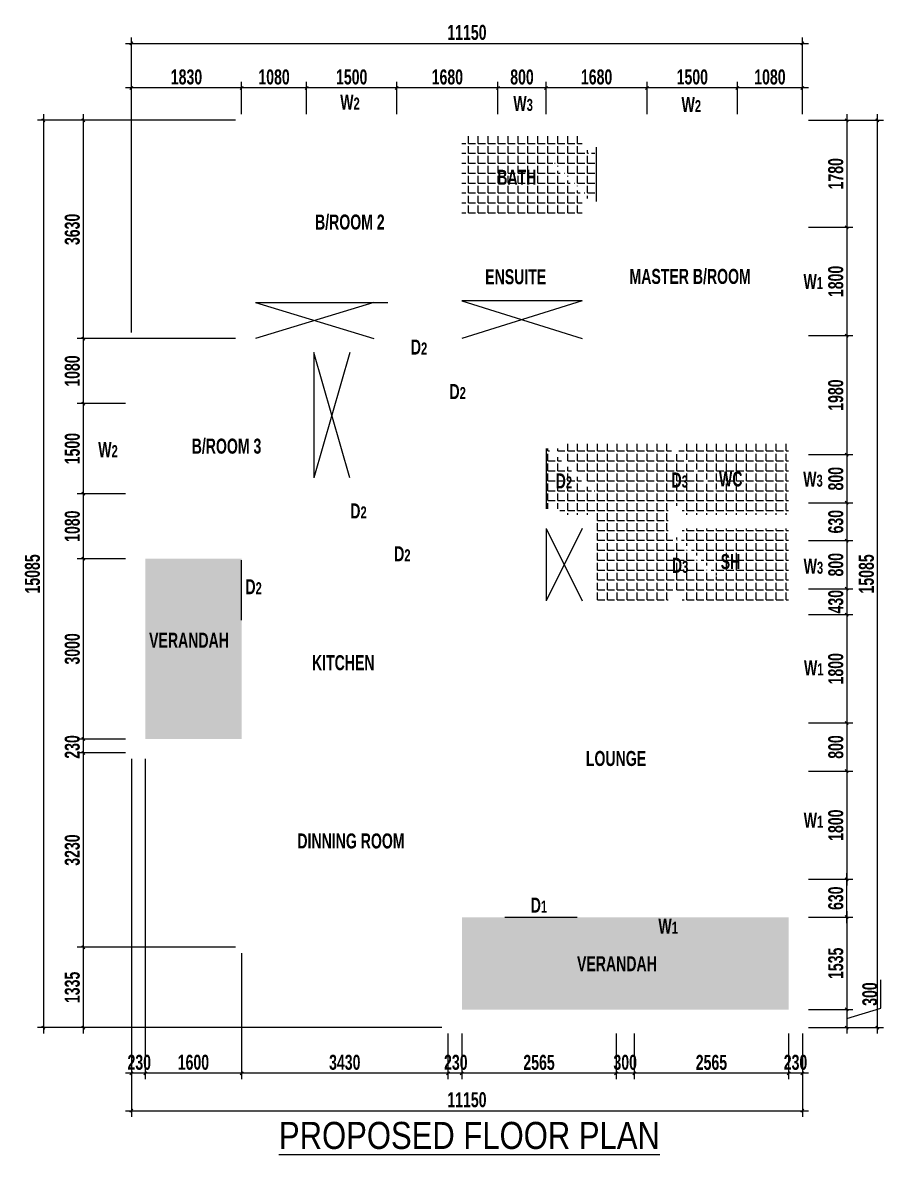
# Model space of a CAD drawing. Header units: inches. Extents: x 13362 to 219275, y -159770 to -978.
# Drawn here: x 184372 to 198675, y -139157 to -120340 of the extents above; entities that cross this region are included whole.
import ezdxf

# ---------------------------------------------------------------- set-up
doc = ezdxf.new("R2010")
doc.units = ezdxf.units.IN
doc.header["$LTSCALE"] = 15
doc.header["$MEASUREMENT"] = 0
doc.layers.get('0').update_dxf_attribs({"lineweight": 0})
doc.layers.get('Defpoints').update_dxf_attribs({"lineweight": 0})
for name, color, linetype, lineweight in [('dimemnsions', 4, 'Continuous', 0), ('LANDSCAPE-PLAN 0.00', 3, 'Continuous', 0), ('TEXTS', 3, 'Continuous', 0), ('window', 5, 'Continuous', 0)]:
    doc.layers.add(name, color=color, linetype=linetype, lineweight=lineweight)
doc.styles.add('ISO 100', font='TAHOMA.TTF', dxfattribs={"height": 100})
doc.styles.add('SS100', font='romab___.ttf', dxfattribs={"width": 0.7, "height": 250})
doc.dimstyles.new('scale100', dxfattribs={"dimtxt": 250, "dimasz": 50, "dimexe": 100, "dimexo": 100, "dimgap": 50, "dimtad": 1, "dimdec": 0, "dimtxsty": 'SS100', "dimblk": 'OBLIQUE', "dimcen": 0.9, "dimdle": 100, "dimclrd": 256, "dimclre": 256, "dimclrt": 256, "dimadec": 0, "dimazin": 0, "dimtfac": 1, "dimtdec": 0, "dimtmove": 0, "dimatfit": 3, "dimldrblk": 'DOT', "dimfxl": 100, "dimlwd": 0, "dimlwe": 0, "dimarcsym": 0})
pattern_1 = [(0, (-43345.98, -16417.38), (0, 165), [120, -45]), (90, (-43345.98, -16417.38), (-165, 1e-14), [120, -45])]

# ---------------------------------------------------------------- blocks, each defined once
blk = doc.blocks.new('_Oblique')
at = {"layer": 'window', "color": 0, "lineweight": -2}
blk.add_line((-0.5, -0.5), (0.5, 0.5), dxfattribs=at)
blk = doc.blocks.new('*D548')
at = {"layer": 'Defpoints', "color": 0}
for p in [(197330, -121963), (197330, -123743), (198066, -123743)]:
    blk.add_point(p, dxfattribs=at)
at = {"layer": 'dimemnsions', "lineweight": 0}
for p, q in [((198066, -121863), (198066, -123843)), ((197430, -121963), (198166, -121963)), ((197430, -123743), (198166, -123743))]:
    blk.add_line(p, q, dxfattribs=at)
at = {"layer": 'dimemnsions', "lineweight": 0, "xscale": 50, "yscale": 50, "zscale": 50}
for p, rotation in [((198066, -121963), 90), ((198066, -123743), 270)]:
    blk.add_blockref('_Oblique', p, dxfattribs=dict(at, rotation=rotation))
at = {"layer": 'dimemnsions', "insert": (197885, -122853), "char_height": 250, "attachment_point": 5, "rotation": 90, "style": 'SS100'}
blk.add_mtext('1780', dxfattribs=at)
blk = doc.blocks.new('_Dot')
at = {"layer": 'TEXTS', "color": 0, "lineweight": -2}
blk.add_line((-0.5, 0), (-1, 0), dxfattribs=at)
at = {"layer": 'TEXTS', "color": 0, "const_width": 0.5}
blk.add_lwpolyline([(-0.25, 0, 1), (0.25, 0, 1)], format="xyb", close=True, dxfattribs=at)
blk = doc.blocks.new('*D549')
at = {"layer": 'Defpoints', "color": 0}
for p in [(197330, -123743), (197330, -125543), (198066, -125543)]:
    blk.add_point(p, dxfattribs=at)
at = {"layer": 'dimemnsions', "lineweight": 0}
for p, q in [((197430, -123743), (198166, -123743)), ((198066, -123643), (198066, -125643)), ((197430, -125543), (198166, -125543))]:
    blk.add_line(p, q, dxfattribs=at)
at = {"layer": 'dimemnsions', "lineweight": 0, "xscale": 50, "yscale": 50, "zscale": 50}
for p, rotation in [((198066, -123743), 90), ((198066, -125543), 270)]:
    blk.add_blockref('_Oblique', p, dxfattribs=dict(at, rotation=rotation))
at = {"layer": 'dimemnsions', "insert": (197885, -124643), "char_height": 250, "attachment_point": 5, "rotation": 90, "style": 'SS100'}
blk.add_mtext('1800', dxfattribs=at)
blk = doc.blocks.new('*D550')
at = {"layer": 'Defpoints', "color": 0}
for p in [(197330, -125543), (197330, -127523), (198066, -127523)]:
    blk.add_point(p, dxfattribs=at)
at = {"layer": 'dimemnsions', "lineweight": 0}
for p, q in [((198066, -125443), (198066, -127623)), ((197430, -125543), (198166, -125543)), ((197430, -127523), (198166, -127523))]:
    blk.add_line(p, q, dxfattribs=at)
at = {"layer": 'dimemnsions', "lineweight": 0, "xscale": 50, "yscale": 50, "zscale": 50}
for p, rotation in [((198066, -125543), 90), ((198066, -127523), 270)]:
    blk.add_blockref('_Oblique', p, dxfattribs=dict(at, rotation=rotation))
at = {"layer": 'dimemnsions', "insert": (197885, -126533), "char_height": 250, "attachment_point": 5, "rotation": 90, "style": 'SS100'}
blk.add_mtext('1980', dxfattribs=at)
blk = doc.blocks.new('*D551')
at = {"layer": 'Defpoints', "color": 0}
for p in [(197330, -127523), (197330, -128323), (198066, -128323)]:
    blk.add_point(p, dxfattribs=at)
at = {"layer": 'dimemnsions', "lineweight": 0}
for p, q in [((197430, -127523), (198166, -127523)), ((198066, -127423), (198066, -128423)), ((197430, -128323), (198166, -128323))]:
    blk.add_line(p, q, dxfattribs=at)
at = {"layer": 'dimemnsions', "lineweight": 0, "xscale": 50, "yscale": 50, "zscale": 50}
for p, rotation in [((198066, -127523), 90), ((198066, -128323), 270)]:
    blk.add_blockref('_Oblique', p, dxfattribs=dict(at, rotation=rotation))
at = {"layer": 'dimemnsions', "insert": (197886, -127923), "char_height": 250, "attachment_point": 5, "rotation": 90, "style": 'SS100'}
blk.add_mtext('800', dxfattribs=at)
blk = doc.blocks.new('*D552')
at = {"layer": 'Defpoints', "color": 0}
for p in [(197330, -128323), (197330, -128953), (198066, -128953)]:
    blk.add_point(p, dxfattribs=at)
at = {"layer": 'dimemnsions', "lineweight": 0}
for p, q in [((197430, -128323), (198166, -128323)), ((198066, -128223), (198066, -129053)), ((197430, -128953), (198166, -128953))]:
    blk.add_line(p, q, dxfattribs=at)
at = {"layer": 'dimemnsions', "lineweight": 0, "xscale": 50, "yscale": 50, "zscale": 50}
for p, rotation in [((198066, -128323), 90), ((198066, -128953), 270)]:
    blk.add_blockref('_Oblique', p, dxfattribs=dict(at, rotation=rotation))
at = {"layer": 'dimemnsions', "insert": (197886, -128638), "char_height": 250, "attachment_point": 5, "rotation": 90, "style": 'SS100'}
blk.add_mtext('630', dxfattribs=at)
blk = doc.blocks.new('*D553')
at = {"layer": 'Defpoints', "color": 0}
for p in [(197330, -128953), (197330, -129753), (198066, -129753)]:
    blk.add_point(p, dxfattribs=at)
at = {"layer": 'dimemnsions', "lineweight": 0}
for p, q in [((198066, -128853), (198066, -129853)), ((197430, -128953), (198166, -128953)), ((197430, -129753), (198166, -129753))]:
    blk.add_line(p, q, dxfattribs=at)
at = {"layer": 'dimemnsions', "lineweight": 0, "xscale": 50, "yscale": 50, "zscale": 50}
for p, rotation in [((198066, -128953), 90), ((198066, -129753), 270)]:
    blk.add_blockref('_Oblique', p, dxfattribs=dict(at, rotation=rotation))
at = {"layer": 'dimemnsions', "insert": (197886, -129353), "char_height": 250, "attachment_point": 5, "rotation": 90, "style": 'SS100'}
blk.add_mtext('800', dxfattribs=at)
blk = doc.blocks.new('*D554')
at = {"layer": 'Defpoints', "color": 0}
for p in [(197330, -129753), (197330, -130183), (198066, -130183)]:
    blk.add_point(p, dxfattribs=at)
at = {"layer": 'dimemnsions', "lineweight": 0}
for p, q in [((197430, -129753), (198166, -129753)), ((198066, -129653), (198066, -130283)), ((197430, -130183), (198166, -130183))]:
    blk.add_line(p, q, dxfattribs=at)
at = {"layer": 'dimemnsions', "lineweight": 0, "xscale": 50, "yscale": 50, "zscale": 50}
for p, rotation in [((198066, -129753), 90), ((198066, -130183), 270)]:
    blk.add_blockref('_Oblique', p, dxfattribs=dict(at, rotation=rotation))
at = {"layer": 'dimemnsions', "insert": (197886, -129968), "char_height": 250, "attachment_point": 5, "rotation": 90, "style": 'SS100'}
blk.add_mtext('430', dxfattribs=at)
blk = doc.blocks.new('*D555')
at = {"layer": 'Defpoints', "color": 0}
for p in [(197330, -130183), (197330, -131983), (198066, -131983)]:
    blk.add_point(p, dxfattribs=at)
at = {"layer": 'dimemnsions', "lineweight": 0}
for p, q in [((197430, -130183), (198166, -130183)), ((198066, -130083), (198066, -132083)), ((197430, -131983), (198166, -131983))]:
    blk.add_line(p, q, dxfattribs=at)
at = {"layer": 'dimemnsions', "lineweight": 0, "xscale": 50, "yscale": 50, "zscale": 50}
for p, rotation in [((198066, -130183), 90), ((198066, -131983), 270)]:
    blk.add_blockref('_Oblique', p, dxfattribs=dict(at, rotation=rotation))
at = {"layer": 'dimemnsions', "insert": (197885, -131083), "char_height": 250, "attachment_point": 5, "rotation": 90, "style": 'SS100'}
blk.add_mtext('1800', dxfattribs=at)
blk = doc.blocks.new('*D556')
at = {"layer": 'Defpoints', "color": 0}
for p in [(197330, -131983), (197330, -132784), (198066, -132784)]:
    blk.add_point(p, dxfattribs=at)
at = {"layer": 'dimemnsions', "lineweight": 0}
for p, q in [((198066, -131883), (198066, -132884)), ((197430, -131983), (198166, -131983)), ((197430, -132784), (198166, -132784))]:
    blk.add_line(p, q, dxfattribs=at)
at = {"layer": 'dimemnsions', "lineweight": 0, "xscale": 50, "yscale": 50, "zscale": 50}
for p, rotation in [((198066, -131983), 90), ((198066, -132784), 270)]:
    blk.add_blockref('_Oblique', p, dxfattribs=dict(at, rotation=rotation))
at = {"layer": 'dimemnsions', "insert": (197886, -132384), "char_height": 250, "attachment_point": 5, "rotation": 90, "style": 'SS100'}
blk.add_mtext('800', dxfattribs=at)
blk = doc.blocks.new('*D557')
at = {"layer": 'Defpoints', "color": 0}
for p in [(197330, -135213), (197330, -136748), (198066, -136748)]:
    blk.add_point(p, dxfattribs=at)
at = {"layer": 'dimemnsions', "lineweight": 0}
for p, q in [((197430, -135213), (198166, -135213)), ((198066, -135113), (198066, -136848)), ((197430, -136748), (198166, -136748))]:
    blk.add_line(p, q, dxfattribs=at)
at = {"layer": 'dimemnsions', "lineweight": 0, "xscale": 50, "yscale": 50, "zscale": 50}
for p, rotation in [((198066, -135213), 90), ((198066, -136748), 270)]:
    blk.add_blockref('_Oblique', p, dxfattribs=dict(at, rotation=rotation))
at = {"layer": 'dimemnsions', "insert": (197885, -135981), "char_height": 250, "attachment_point": 5, "rotation": 90, "style": 'SS100'}
blk.add_mtext('1535', dxfattribs=at)
blk = doc.blocks.new('*D558')
at = {"layer": 'Defpoints', "color": 0}
for p in [(197330, -136748), (197330, -137048), (198066, -137048)]:
    blk.add_point(p, dxfattribs=at)
at = {"layer": 'dimemnsions', "lineweight": 0}
for p, q in [((198632, -136729), (198632, -136255)), ((197430, -136748), (198166, -136748)), ((198066, -136648), (198066, -137148)), ((198066, -136898), (198632, -136729)), ((197430, -137048), (198166, -137048))]:
    blk.add_line(p, q, dxfattribs=at)
at = {"layer": 'dimemnsions', "lineweight": 0, "xscale": 50, "yscale": 50, "zscale": 50}
for p, rotation in [((198066, -136748), 90), ((198066, -137048), 270)]:
    blk.add_blockref('_Oblique', p, dxfattribs=dict(at, rotation=rotation))
at = {"layer": 'dimemnsions', "insert": (198452, -136492), "char_height": 250, "attachment_point": 5, "rotation": 90, "style": 'SS100'}
blk.add_mtext('300', dxfattribs=at)
blk = doc.blocks.new('*D559')
at = {"layer": 'Defpoints', "color": 0}
for p in [(197330, -121963), (198575, -121963), (197330, -137048)]:
    blk.add_point(p, dxfattribs=at)
at = {"layer": 'dimemnsions', "lineweight": 0}
for p, q in [((198575, -137148), (198575, -121863)), ((197430, -121963), (198675, -121963)), ((197430, -137048), (198675, -137048))]:
    blk.add_line(p, q, dxfattribs=at)
at = {"layer": 'dimemnsions', "lineweight": 0, "xscale": 50, "yscale": 50, "zscale": 50}
for p, rotation in [((198575, -121963), 90), ((198575, -137048), 270)]:
    blk.add_blockref('_Oblique', p, dxfattribs=dict(at, rotation=rotation))
at = {"layer": 'dimemnsions', "insert": (198394, -129506), "char_height": 250, "attachment_point": 5, "rotation": 90, "style": 'SS100'}
blk.add_mtext('15085', dxfattribs=at)
blk = doc.blocks.new('*D560')
at = {"layer": 'Defpoints', "color": 0}
for p in [(196250, -121426), (196250, -121963), (197330, -121963)]:
    blk.add_point(p, dxfattribs=at)
at = {"layer": 'dimemnsions', "lineweight": 0}
for p, q in [((196250, -121863), (196250, -121326)), ((197330, -121863), (197330, -121326)), ((197430, -121426), (196150, -121426))]:
    blk.add_line(p, q, dxfattribs=at)
at = {"layer": 'dimemnsions', "lineweight": 0, "xscale": 50, "yscale": 50, "zscale": 50, "rotation": 180}
blk.add_blockref('_Oblique', (196250, -121426), dxfattribs=at)
at = {"layer": 'dimemnsions', "lineweight": 0, "xscale": 50, "yscale": 50, "zscale": 50}
blk.add_blockref('_Oblique', (197330, -121426), dxfattribs=at)
at = {"layer": 'dimemnsions', "insert": (196790, -121245), "char_height": 250, "attachment_point": 5, "style": 'SS100'}
blk.add_mtext('1080', dxfattribs=at)
blk = doc.blocks.new('*D561')
at = {"layer": 'Defpoints', "color": 0}
for p in [(194750, -121426), (194750, -121963), (196250, -121963)]:
    blk.add_point(p, dxfattribs=at)
at = {"layer": 'dimemnsions', "lineweight": 0}
for p, q in [((194750, -121863), (194750, -121326)), ((196250, -121863), (196250, -121326)), ((196350, -121426), (194650, -121426))]:
    blk.add_line(p, q, dxfattribs=at)
at = {"layer": 'dimemnsions', "lineweight": 0, "xscale": 50, "yscale": 50, "zscale": 50, "rotation": 180}
blk.add_blockref('_Oblique', (194750, -121426), dxfattribs=at)
at = {"layer": 'dimemnsions', "lineweight": 0, "xscale": 50, "yscale": 50, "zscale": 50}
blk.add_blockref('_Oblique', (196250, -121426), dxfattribs=at)
at = {"layer": 'dimemnsions', "insert": (195500, -121245), "char_height": 250, "attachment_point": 5, "style": 'SS100'}
blk.add_mtext('1500', dxfattribs=at)
blk = doc.blocks.new('*D562')
at = {"layer": 'Defpoints', "color": 0}
for p in [(193070, -121426), (193070, -121963), (194750, -121963)]:
    blk.add_point(p, dxfattribs=at)
at = {"layer": 'dimemnsions', "lineweight": 0}
for p, q in [((193070, -121863), (193070, -121326)), ((194750, -121863), (194750, -121326)), ((194850, -121426), (192970, -121426))]:
    blk.add_line(p, q, dxfattribs=at)
at = {"layer": 'dimemnsions', "lineweight": 0, "xscale": 50, "yscale": 50, "zscale": 50, "rotation": 180}
blk.add_blockref('_Oblique', (193070, -121426), dxfattribs=at)
at = {"layer": 'dimemnsions', "lineweight": 0, "xscale": 50, "yscale": 50, "zscale": 50}
blk.add_blockref('_Oblique', (194750, -121426), dxfattribs=at)
at = {"layer": 'dimemnsions', "insert": (193910, -121245), "char_height": 250, "attachment_point": 5, "style": 'SS100'}
blk.add_mtext('1680', dxfattribs=at)
blk = doc.blocks.new('*D563')
at = {"layer": 'Defpoints', "color": 0}
for p in [(192270, -121426), (192270, -121963), (193070, -121963)]:
    blk.add_point(p, dxfattribs=at)
at = {"layer": 'dimemnsions', "lineweight": 0}
for p, q in [((192270, -121863), (192270, -121326)), ((193070, -121863), (193070, -121326)), ((193170, -121426), (192170, -121426))]:
    blk.add_line(p, q, dxfattribs=at)
at = {"layer": 'dimemnsions', "lineweight": 0, "xscale": 50, "yscale": 50, "zscale": 50, "rotation": 180}
blk.add_blockref('_Oblique', (192270, -121426), dxfattribs=at)
at = {"layer": 'dimemnsions', "lineweight": 0, "xscale": 50, "yscale": 50, "zscale": 50}
blk.add_blockref('_Oblique', (193070, -121426), dxfattribs=at)
at = {"layer": 'dimemnsions', "insert": (192670, -121246), "char_height": 250, "attachment_point": 5, "style": 'SS100'}
blk.add_mtext('800', dxfattribs=at)
blk = doc.blocks.new('*D564')
at = {"layer": 'Defpoints', "color": 0}
for p in [(190590, -121426), (190590, -121963), (192270, -121963)]:
    blk.add_point(p, dxfattribs=at)
at = {"layer": 'dimemnsions', "lineweight": 0}
for p, q in [((190590, -121863), (190590, -121326)), ((192270, -121863), (192270, -121326)), ((192370, -121426), (190490, -121426))]:
    blk.add_line(p, q, dxfattribs=at)
at = {"layer": 'dimemnsions', "lineweight": 0, "xscale": 50, "yscale": 50, "zscale": 50, "rotation": 180}
blk.add_blockref('_Oblique', (190590, -121426), dxfattribs=at)
at = {"layer": 'dimemnsions', "lineweight": 0, "xscale": 50, "yscale": 50, "zscale": 50}
blk.add_blockref('_Oblique', (192270, -121426), dxfattribs=at)
at = {"layer": 'dimemnsions', "insert": (191430, -121245), "char_height": 250, "attachment_point": 5, "style": 'SS100'}
blk.add_mtext('1680', dxfattribs=at)
blk = doc.blocks.new('*D565')
at = {"layer": 'Defpoints', "color": 0}
for p in [(189090, -121426), (189090, -121963), (190590, -121963)]:
    blk.add_point(p, dxfattribs=at)
at = {"layer": 'dimemnsions', "lineweight": 0}
for p, q in [((189090, -121863), (189090, -121326)), ((190590, -121863), (190590, -121326)), ((190690, -121426), (188990, -121426))]:
    blk.add_line(p, q, dxfattribs=at)
at = {"layer": 'dimemnsions', "lineweight": 0, "xscale": 50, "yscale": 50, "zscale": 50, "rotation": 180}
blk.add_blockref('_Oblique', (189090, -121426), dxfattribs=at)
at = {"layer": 'dimemnsions', "lineweight": 0, "xscale": 50, "yscale": 50, "zscale": 50}
blk.add_blockref('_Oblique', (190590, -121426), dxfattribs=at)
at = {"layer": 'dimemnsions', "insert": (189840, -121245), "char_height": 250, "attachment_point": 5, "style": 'SS100'}
blk.add_mtext('1500', dxfattribs=at)
blk = doc.blocks.new('*D566')
at = {"layer": 'Defpoints', "color": 0}
for p in [(188010, -121426), (188010, -121963), (189090, -121963)]:
    blk.add_point(p, dxfattribs=at)
at = {"layer": 'dimemnsions', "lineweight": 0}
for p, q in [((188010, -121863), (188010, -121326)), ((189090, -121863), (189090, -121326)), ((189190, -121426), (187910, -121426))]:
    blk.add_line(p, q, dxfattribs=at)
at = {"layer": 'dimemnsions', "lineweight": 0, "xscale": 50, "yscale": 50, "zscale": 50, "rotation": 180}
blk.add_blockref('_Oblique', (188010, -121426), dxfattribs=at)
at = {"layer": 'dimemnsions', "lineweight": 0, "xscale": 50, "yscale": 50, "zscale": 50}
blk.add_blockref('_Oblique', (189090, -121426), dxfattribs=at)
at = {"layer": 'dimemnsions', "insert": (188550, -121245), "char_height": 250, "attachment_point": 5, "style": 'SS100'}
blk.add_mtext('1080', dxfattribs=at)
blk = doc.blocks.new('*D567')
at = {"layer": 'Defpoints', "color": 0}
for p in [(186180, -121426), (188010, -121963), (186180, -125593)]:
    blk.add_point(p, dxfattribs=at)
at = {"layer": 'dimemnsions', "lineweight": 0}
for p, q in [((186180, -125493), (186180, -121326)), ((188010, -121863), (188010, -121326)), ((188110, -121426), (186080, -121426))]:
    blk.add_line(p, q, dxfattribs=at)
at = {"layer": 'dimemnsions', "lineweight": 0, "xscale": 50, "yscale": 50, "zscale": 50, "rotation": 180}
blk.add_blockref('_Oblique', (186180, -121426), dxfattribs=at)
at = {"layer": 'dimemnsions', "lineweight": 0, "xscale": 50, "yscale": 50, "zscale": 50}
blk.add_blockref('_Oblique', (188010, -121426), dxfattribs=at)
at = {"layer": 'dimemnsions', "insert": (187095, -121245), "char_height": 250, "attachment_point": 5, "style": 'SS100'}
blk.add_mtext('1830', dxfattribs=at)
blk = doc.blocks.new('*D568')
at = {"layer": 'Defpoints', "color": 0}
for p in [(197330, -120685), (197330, -121963), (186180, -125593)]:
    blk.add_point(p, dxfattribs=at)
at = {"layer": 'dimemnsions', "lineweight": 0}
for p, q in [((186180, -125493), (186180, -120585)), ((197330, -121863), (197330, -120585)), ((186080, -120685), (197430, -120685))]:
    blk.add_line(p, q, dxfattribs=at)
at = {"layer": 'dimemnsions', "lineweight": 0, "xscale": 50, "yscale": 50, "zscale": 50, "rotation": 180}
blk.add_blockref('_Oblique', (186180, -120685), dxfattribs=at)
at = {"layer": 'dimemnsions', "lineweight": 0, "xscale": 50, "yscale": 50, "zscale": 50}
blk.add_blockref('_Oblique', (197330, -120685), dxfattribs=at)
at = {"layer": 'dimemnsions', "insert": (191755, -120504), "char_height": 250, "attachment_point": 5, "style": 'SS100'}
blk.add_mtext('11150', dxfattribs=at)
blk = doc.blocks.new('*D569')
at = {"layer": 'Defpoints', "color": 0}
for p in [(188010, -121963), (185379, -125593), (188010, -125593)]:
    blk.add_point(p, dxfattribs=at)
at = {"layer": 'dimemnsions', "lineweight": 0}
for p, q in [((185379, -121863), (185379, -125693)), ((187910, -121963), (185279, -121963)), ((187910, -125593), (185279, -125593))]:
    blk.add_line(p, q, dxfattribs=at)
at = {"layer": 'dimemnsions', "lineweight": 0, "xscale": 50, "yscale": 50, "zscale": 50}
for p, rotation in [((185379, -121963), 90), ((185379, -125593), 270)]:
    blk.add_blockref('_Oblique', p, dxfattribs=dict(at, rotation=rotation))
at = {"layer": 'dimemnsions', "insert": (185198, -123778), "char_height": 250, "attachment_point": 5, "rotation": 90, "style": 'SS100'}
blk.add_mtext('3630', dxfattribs=at)
blk = doc.blocks.new('*D570')
at = {"layer": 'Defpoints', "color": 0}
for p in [(188010, -125593), (185379, -126673), (186180, -126673)]:
    blk.add_point(p, dxfattribs=at)
at = {"layer": 'dimemnsions', "lineweight": 0}
for p, q in [((185379, -125493), (185379, -126773)), ((187910, -125593), (185279, -125593)), ((186080, -126673), (185279, -126673))]:
    blk.add_line(p, q, dxfattribs=at)
at = {"layer": 'dimemnsions', "lineweight": 0, "xscale": 50, "yscale": 50, "zscale": 50}
for p, rotation in [((185379, -125593), 90), ((185379, -126673), 270)]:
    blk.add_blockref('_Oblique', p, dxfattribs=dict(at, rotation=rotation))
at = {"layer": 'dimemnsions', "insert": (185198, -126133), "char_height": 250, "attachment_point": 5, "rotation": 90, "style": 'SS100'}
blk.add_mtext('1080', dxfattribs=at)
blk = doc.blocks.new('*D571')
at = {"layer": 'Defpoints', "color": 0}
for p in [(186180, -126673), (185379, -128173), (186180, -128173)]:
    blk.add_point(p, dxfattribs=at)
at = {"layer": 'dimemnsions', "lineweight": 0}
for p, q in [((185379, -126573), (185379, -128273)), ((186080, -126673), (185279, -126673)), ((186080, -128173), (185279, -128173))]:
    blk.add_line(p, q, dxfattribs=at)
at = {"layer": 'dimemnsions', "lineweight": 0, "xscale": 50, "yscale": 50, "zscale": 50}
for p, rotation in [((185379, -126673), 90), ((185379, -128173), 270)]:
    blk.add_blockref('_Oblique', p, dxfattribs=dict(at, rotation=rotation))
at = {"layer": 'dimemnsions', "insert": (185198, -127423), "char_height": 250, "attachment_point": 5, "rotation": 90, "style": 'SS100'}
blk.add_mtext('1500', dxfattribs=at)
blk = doc.blocks.new('*D572')
at = {"layer": 'Defpoints', "color": 0}
for p in [(186180, -128173), (185379, -129253), (186180, -129253)]:
    blk.add_point(p, dxfattribs=at)
at = {"layer": 'dimemnsions', "lineweight": 0}
for p, q in [((185379, -128073), (185379, -129353)), ((186080, -128173), (185279, -128173)), ((186080, -129253), (185279, -129253))]:
    blk.add_line(p, q, dxfattribs=at)
at = {"layer": 'dimemnsions', "lineweight": 0, "xscale": 50, "yscale": 50, "zscale": 50}
for p, rotation in [((185379, -128173), 90), ((185379, -129253), 270)]:
    blk.add_blockref('_Oblique', p, dxfattribs=dict(at, rotation=rotation))
at = {"layer": 'dimemnsions', "insert": (185198, -128713), "char_height": 250, "attachment_point": 5, "rotation": 90, "style": 'SS100'}
blk.add_mtext('1080', dxfattribs=at)
blk = doc.blocks.new('*D573')
at = {"layer": 'Defpoints', "color": 0}
for p in [(186180, -129253), (185379, -132253), (186180, -132253)]:
    blk.add_point(p, dxfattribs=at)
at = {"layer": 'dimemnsions', "lineweight": 0}
for p, q in [((186080, -129253), (185279, -129253)), ((185379, -129153), (185379, -132353)), ((186080, -132253), (185279, -132253))]:
    blk.add_line(p, q, dxfattribs=at)
at = {"layer": 'dimemnsions', "lineweight": 0, "xscale": 50, "yscale": 50, "zscale": 50}
for p, rotation in [((185379, -129253), 90), ((185379, -132253), 270)]:
    blk.add_blockref('_Oblique', p, dxfattribs=dict(at, rotation=rotation))
at = {"layer": 'dimemnsions', "insert": (185198, -130753), "char_height": 250, "attachment_point": 5, "rotation": 90, "style": 'SS100'}
blk.add_mtext('3000', dxfattribs=at)
blk = doc.blocks.new('*D574')
at = {"layer": 'Defpoints', "color": 0}
for p in [(186180, -132253), (185379, -132483), (186180, -132483)]:
    blk.add_point(p, dxfattribs=at)
at = {"layer": 'dimemnsions', "lineweight": 0}
for p, q in [((186080, -132253), (185279, -132253)), ((185379, -132153), (185379, -132583)), ((186080, -132483), (185279, -132483))]:
    blk.add_line(p, q, dxfattribs=at)
at = {"layer": 'dimemnsions', "lineweight": 0, "xscale": 50, "yscale": 50, "zscale": 50}
for p, rotation in [((185379, -132253), 90), ((185379, -132483), 270)]:
    blk.add_blockref('_Oblique', p, dxfattribs=dict(at, rotation=rotation))
at = {"layer": 'dimemnsions', "insert": (185198, -132383), "char_height": 250, "attachment_point": 5, "rotation": 90, "style": 'SS100'}
blk.add_mtext('230', dxfattribs=at)
blk = doc.blocks.new('*D575')
at = {"layer": 'Defpoints', "color": 0}
for p in [(186180, -132483), (185379, -135713), (188010, -135713)]:
    blk.add_point(p, dxfattribs=at)
at = {"layer": 'dimemnsions', "lineweight": 0}
for p, q in [((185379, -132383), (185379, -135813)), ((186080, -132483), (185279, -132483)), ((187910, -135713), (185279, -135713))]:
    blk.add_line(p, q, dxfattribs=at)
at = {"layer": 'dimemnsions', "lineweight": 0, "xscale": 50, "yscale": 50, "zscale": 50}
for p, rotation in [((185379, -132483), 90), ((185379, -135713), 270)]:
    blk.add_blockref('_Oblique', p, dxfattribs=dict(at, rotation=rotation))
at = {"layer": 'dimemnsions', "insert": (185198, -134098), "char_height": 250, "attachment_point": 5, "rotation": 90, "style": 'SS100'}
blk.add_mtext('3230', dxfattribs=at)
blk = doc.blocks.new('*D576')
at = {"layer": 'Defpoints', "color": 0}
for p in [(188010, -121963), (184717, -137048), (191440, -137048)]:
    blk.add_point(p, dxfattribs=at)
at = {"layer": 'dimemnsions', "lineweight": 0}
for p, q in [((184717, -121863), (184717, -137148)), ((187910, -121963), (184617, -121963)), ((191340, -137048), (184617, -137048))]:
    blk.add_line(p, q, dxfattribs=at)
at = {"layer": 'dimemnsions', "lineweight": 0, "xscale": 50, "yscale": 50, "zscale": 50}
for p, rotation in [((184717, -121963), 90), ((184717, -137048), 270)]:
    blk.add_blockref('_Oblique', p, dxfattribs=dict(at, rotation=rotation))
at = {"layer": 'dimemnsions', "insert": (184536, -129506), "char_height": 250, "attachment_point": 5, "rotation": 90, "style": 'SS100'}
blk.add_mtext('15085', dxfattribs=at)
blk = doc.blocks.new('*D577')
at = {"layer": 'Defpoints', "color": 0}
for p in [(188010, -135713), (185379, -137048), (191440, -137048)]:
    blk.add_point(p, dxfattribs=at)
at = {"layer": 'dimemnsions', "lineweight": 0}
for p, q in [((185379, -135613), (185379, -137148)), ((187910, -135713), (185279, -135713)), ((191340, -137048), (185279, -137048))]:
    blk.add_line(p, q, dxfattribs=at)
at = {"layer": 'dimemnsions', "lineweight": 0, "xscale": 50, "yscale": 50, "zscale": 50}
for p, rotation in [((185379, -135713), 90), ((185379, -137048), 270)]:
    blk.add_blockref('_Oblique', p, dxfattribs=dict(at, rotation=rotation))
at = {"layer": 'dimemnsions', "insert": (185198, -136381), "char_height": 250, "attachment_point": 5, "rotation": 90, "style": 'SS100'}
blk.add_mtext('1335', dxfattribs=at)
blk = doc.blocks.new('*D578')
at = {"layer": 'Defpoints', "color": 0}
for p in [(197100, -137048), (197330, -137048), (197100, -137808)]:
    blk.add_point(p, dxfattribs=at)
at = {"layer": 'dimemnsions', "lineweight": 0}
for p, q in [((197100, -137148), (197100, -137908)), ((197330, -137148), (197330, -137908)), ((197430, -137808), (197000, -137808))]:
    blk.add_line(p, q, dxfattribs=at)
at = {"layer": 'dimemnsions', "lineweight": 0, "xscale": 50, "yscale": 50, "zscale": 50, "rotation": 180}
blk.add_blockref('_Oblique', (197100, -137808), dxfattribs=at)
at = {"layer": 'dimemnsions', "lineweight": 0, "xscale": 50, "yscale": 50, "zscale": 50}
blk.add_blockref('_Oblique', (197330, -137808), dxfattribs=at)
at = {"layer": 'dimemnsions', "insert": (197215, -137628), "char_height": 250, "attachment_point": 5, "style": 'SS100'}
blk.add_mtext('230', dxfattribs=at)
blk = doc.blocks.new('*D579')
at = {"layer": 'Defpoints', "color": 0}
for p in [(194535, -137048), (197100, -137048), (194535, -137808)]:
    blk.add_point(p, dxfattribs=at)
at = {"layer": 'dimemnsions', "lineweight": 0}
for p, q in [((194535, -137148), (194535, -137908)), ((197100, -137148), (197100, -137908)), ((197200, -137808), (194435, -137808))]:
    blk.add_line(p, q, dxfattribs=at)
at = {"layer": 'dimemnsions', "lineweight": 0, "xscale": 50, "yscale": 50, "zscale": 50, "rotation": 180}
blk.add_blockref('_Oblique', (194535, -137808), dxfattribs=at)
at = {"layer": 'dimemnsions', "lineweight": 0, "xscale": 50, "yscale": 50, "zscale": 50}
blk.add_blockref('_Oblique', (197100, -137808), dxfattribs=at)
at = {"layer": 'dimemnsions', "insert": (195818, -137629), "char_height": 250, "attachment_point": 5, "style": 'SS100'}
blk.add_mtext('2565', dxfattribs=at)
blk = doc.blocks.new('*D580')
at = {"layer": 'Defpoints', "color": 0}
for p in [(194235, -137048), (194535, -137048), (194235, -137808)]:
    blk.add_point(p, dxfattribs=at)
at = {"layer": 'dimemnsions', "lineweight": 0}
for p, q in [((194235, -137148), (194235, -137908)), ((194535, -137148), (194535, -137908)), ((194635, -137808), (194135, -137808))]:
    blk.add_line(p, q, dxfattribs=at)
at = {"layer": 'dimemnsions', "lineweight": 0, "xscale": 50, "yscale": 50, "zscale": 50, "rotation": 180}
blk.add_blockref('_Oblique', (194235, -137808), dxfattribs=at)
at = {"layer": 'dimemnsions', "lineweight": 0, "xscale": 50, "yscale": 50, "zscale": 50}
blk.add_blockref('_Oblique', (194535, -137808), dxfattribs=at)
at = {"layer": 'dimemnsions', "insert": (194385, -137628), "char_height": 250, "attachment_point": 5, "style": 'SS100'}
blk.add_mtext('300', dxfattribs=at)
blk = doc.blocks.new('*D581')
at = {"layer": 'Defpoints', "color": 0}
for p in [(191670, -137048), (194235, -137048), (191670, -137808)]:
    blk.add_point(p, dxfattribs=at)
at = {"layer": 'dimemnsions', "lineweight": 0}
for p, q in [((191670, -137148), (191670, -137908)), ((194235, -137148), (194235, -137908)), ((194335, -137808), (191570, -137808))]:
    blk.add_line(p, q, dxfattribs=at)
at = {"layer": 'dimemnsions', "lineweight": 0, "xscale": 50, "yscale": 50, "zscale": 50, "rotation": 180}
blk.add_blockref('_Oblique', (191670, -137808), dxfattribs=at)
at = {"layer": 'dimemnsions', "lineweight": 0, "xscale": 50, "yscale": 50, "zscale": 50}
blk.add_blockref('_Oblique', (194235, -137808), dxfattribs=at)
at = {"layer": 'dimemnsions', "insert": (192953, -137629), "char_height": 250, "attachment_point": 5, "style": 'SS100'}
blk.add_mtext('2565', dxfattribs=at)
blk = doc.blocks.new('*D582')
at = {"layer": 'Defpoints', "color": 0}
for p in [(191440, -137048), (191670, -137048), (191440, -137808)]:
    blk.add_point(p, dxfattribs=at)
at = {"layer": 'dimemnsions', "lineweight": 0}
for p, q in [((191440, -137148), (191440, -137908)), ((191670, -137148), (191670, -137908)), ((191770, -137808), (191340, -137808))]:
    blk.add_line(p, q, dxfattribs=at)
at = {"layer": 'dimemnsions', "lineweight": 0, "xscale": 50, "yscale": 50, "zscale": 50, "rotation": 180}
blk.add_blockref('_Oblique', (191440, -137808), dxfattribs=at)
at = {"layer": 'dimemnsions', "lineweight": 0, "xscale": 50, "yscale": 50, "zscale": 50}
blk.add_blockref('_Oblique', (191670, -137808), dxfattribs=at)
at = {"layer": 'dimemnsions', "insert": (191570, -137628), "char_height": 250, "attachment_point": 5, "style": 'SS100'}
blk.add_mtext('230', dxfattribs=at)
blk = doc.blocks.new('*D583')
at = {"layer": 'Defpoints', "color": 0}
for p in [(188010, -135713), (191440, -137048), (188010, -137808)]:
    blk.add_point(p, dxfattribs=at)
at = {"layer": 'dimemnsions', "lineweight": 0}
for p, q in [((188010, -135813), (188010, -137908)), ((191440, -137148), (191440, -137908)), ((191540, -137808), (187910, -137808))]:
    blk.add_line(p, q, dxfattribs=at)
at = {"layer": 'dimemnsions', "lineweight": 0, "xscale": 50, "yscale": 50, "zscale": 50, "rotation": 180}
blk.add_blockref('_Oblique', (188010, -137808), dxfattribs=at)
at = {"layer": 'dimemnsions', "lineweight": 0, "xscale": 50, "yscale": 50, "zscale": 50}
blk.add_blockref('_Oblique', (191440, -137808), dxfattribs=at)
at = {"layer": 'dimemnsions', "insert": (189725, -137628), "char_height": 250, "attachment_point": 5, "style": 'SS100'}
blk.add_mtext('3430', dxfattribs=at)
blk = doc.blocks.new('*D584')
at = {"layer": 'Defpoints', "color": 0}
for p in [(186410, -132483), (188010, -135713), (186410, -137808)]:
    blk.add_point(p, dxfattribs=at)
at = {"layer": 'dimemnsions', "lineweight": 0}
for p, q in [((186410, -132583), (186410, -137908)), ((188010, -135813), (188010, -137908)), ((188110, -137808), (186310, -137808))]:
    blk.add_line(p, q, dxfattribs=at)
at = {"layer": 'dimemnsions', "lineweight": 0, "xscale": 50, "yscale": 50, "zscale": 50, "rotation": 180}
blk.add_blockref('_Oblique', (186410, -137808), dxfattribs=at)
at = {"layer": 'dimemnsions', "lineweight": 0, "xscale": 50, "yscale": 50, "zscale": 50}
blk.add_blockref('_Oblique', (188010, -137808), dxfattribs=at)
at = {"layer": 'dimemnsions', "insert": (187210, -137627), "char_height": 250, "attachment_point": 5, "style": 'SS100'}
blk.add_mtext('1600', dxfattribs=at)
blk = doc.blocks.new('*D585')
at = {"layer": 'Defpoints', "color": 0}
for p in [(186180, -132483), (186410, -132483), (186180, -137808)]:
    blk.add_point(p, dxfattribs=at)
at = {"layer": 'dimemnsions', "lineweight": 0}
for p, q in [((186180, -132583), (186180, -137908)), ((186410, -132583), (186410, -137908)), ((186510, -137808), (186080, -137808))]:
    blk.add_line(p, q, dxfattribs=at)
at = {"layer": 'dimemnsions', "lineweight": 0, "xscale": 50, "yscale": 50, "zscale": 50, "rotation": 180}
blk.add_blockref('_Oblique', (186180, -137808), dxfattribs=at)
at = {"layer": 'dimemnsions', "lineweight": 0, "xscale": 50, "yscale": 50, "zscale": 50}
blk.add_blockref('_Oblique', (186410, -137808), dxfattribs=at)
at = {"layer": 'dimemnsions', "insert": (186310, -137628), "char_height": 250, "attachment_point": 5, "style": 'SS100'}
blk.add_mtext('230', dxfattribs=at)
blk = doc.blocks.new('*D586')
at = {"layer": 'Defpoints', "color": 0}
for p in [(186180, -132483), (197330, -137048), (197330, -138431)]:
    blk.add_point(p, dxfattribs=at)
at = {"layer": 'dimemnsions', "lineweight": 0}
for p, q in [((186180, -132583), (186180, -138531)), ((197330, -137148), (197330, -138531)), ((186080, -138431), (197430, -138431))]:
    blk.add_line(p, q, dxfattribs=at)
at = {"layer": 'dimemnsions', "lineweight": 0, "xscale": 50, "yscale": 50, "zscale": 50, "rotation": 180}
blk.add_blockref('_Oblique', (186180, -138431), dxfattribs=at)
at = {"layer": 'dimemnsions', "lineweight": 0, "xscale": 50, "yscale": 50, "zscale": 50}
blk.add_blockref('_Oblique', (197330, -138431), dxfattribs=at)
at = {"layer": 'dimemnsions', "insert": (191755, -138250), "char_height": 250, "attachment_point": 5, "style": 'SS100'}
blk.add_mtext('11150', dxfattribs=at)
blk = doc.blocks.new('*D587')
at = {"layer": 'Defpoints', "color": 0}
for p in [(197330, -132784), (197330, -134584), (198066, -134584)]:
    blk.add_point(p, dxfattribs=at)
at = {"layer": 'dimemnsions', "lineweight": 0}
for p, q in [((197430, -132784), (198166, -132784)), ((198066, -132684), (198066, -134684)), ((197430, -134584), (198166, -134584))]:
    blk.add_line(p, q, dxfattribs=at)
at = {"layer": 'dimemnsions', "lineweight": 0, "xscale": 50, "yscale": 50, "zscale": 50}
for p, rotation in [((198066, -132784), 90), ((198066, -134584), 270)]:
    blk.add_blockref('_Oblique', p, dxfattribs=dict(at, rotation=rotation))
at = {"layer": 'dimemnsions', "insert": (197885, -133684), "char_height": 250, "attachment_point": 5, "rotation": 90, "style": 'SS100'}
blk.add_mtext('1800', dxfattribs=at)
blk = doc.blocks.new('*D588')
at = {"layer": 'Defpoints', "color": 0}
for p in [(197330, -134584), (198066, -134584), (197330, -135213)]:
    blk.add_point(p, dxfattribs=at)
at = {"layer": 'dimemnsions', "lineweight": 0}
for p, q in [((198066, -135313), (198066, -134484)), ((197430, -134584), (198166, -134584)), ((197430, -135213), (198166, -135213))]:
    blk.add_line(p, q, dxfattribs=at)
at = {"layer": 'dimemnsions', "lineweight": 0, "xscale": 50, "yscale": 50, "zscale": 50}
for p, rotation in [((198066, -134584), 90), ((198066, -135213), 270)]:
    blk.add_blockref('_Oblique', p, dxfattribs=dict(at, rotation=rotation))
at = {"layer": 'dimemnsions', "insert": (197886, -134899), "char_height": 250, "attachment_point": 5, "rotation": 90, "style": 'SS100'}
blk.add_mtext('630', dxfattribs=at)

msp = doc.modelspace()

# ---------------------------------------------------------------- hatches: boundary and pattern name
at = {"layer": 'LANDSCAPE-PLAN 0.00'}
h = msp.add_hatch(dxfattribs=at)
h.set_pattern_fill('ANGLE', color=256, scale=600, style=0)
h.set_pattern_definition(pattern_1)
h.paths.add_polyline_path([(193725.4, -122413.5), (193670.4, -122413.5), (193670.4, -122193.5), (193070.4, -122193.5), (192270.4, -122193.5), (191670.4, -122193.5), (191670.4, -123533.5), (193670.4, -123533.5), (193670.4, -123313.5), (193725.4, -123313.5), (193725.4, -123263.5), (193159.7, -122697.8), (193195.1, -122662.4), (193196.2, -122663.5, -0.1827076), (193725.4, -122463.5)])
h.paths.add_polyline_path([(193900.4, -122413.5), (193845.4, -122413.5), (193845.4, -122463.5), (193825.4, -122463.5), (193825.4, -122513.5), (193775.4, -122513.5), (193775.4, -122463.5), (193725.4, -122463.5, 0.1827076), (193196.2, -122663.5), (193760.8, -123228.1), (193725.4, -123263.5), (193775.4, -123263.5), (193775.4, -123213.5), (193825.4, -123213.5), (193825.4, -123263.5), (193845.4, -123263.5), (193845.4, -123313.5), (193900.4, -123313.5)])
h.paths.add_polyline_path([(192196.9, -122724), (193036.3, -122724), (193036.3, -123099), (192196.9, -123099)], flags=24)
h = msp.add_hatch(dxfattribs=at)
h.set_pattern_fill('ANGLE', color=256, scale=600, style=0)
h.set_pattern_definition(pattern_1)
h.paths.add_polyline_path([(195875.5, -128144.2), (195240.1, -127508.8), (195275.4, -127473.5), (195225.4, -127473.5), (195225.4, -127523.5), (195175.4, -127523.5), (195175.4, -127473.5), (195155.4, -127473.5), (195155.4, -127423.5), (195100.4, -127423.5), (195100.4, -127323.5), (193785.4, -127323.5), (193300.4, -127323.5), (193300.4, -127423.5), (193245.4, -127423.5), (193245.4, -127473.5), (193881.8, -128109.9), (193846.5, -128145.2), (193845.5, -128144.2, -0.1845054), (193245.4, -128373.5), (193245.4, -128423.5), (193300.4, -128423.5), (193300.4, -128523.5), (193900.4, -128523.5), (193900.4, -129953.5), (195100.4, -129953.5), (195100.4, -129853.5), (195155.4, -129853.5), (195155.4, -129803.5), (195175.4, -129803.5), (195175.4, -129753.5), (195225.4, -129753.5), (195225.4, -129803.5), (195275.4, -129803.5, 0.1845054), (195875.5, -129574.2), (195240.1, -128938.8), (195275.4, -128903.5), (195225.4, -128903.5), (195225.4, -128953.5), (195175.4, -128953.5), (195175.4, -128903.5), (195155.4, -128903.5), (195155.4, -128853.5), (195100.4, -128853.5), (195100.4, -128638.5), (195100.4, -128423.5), (195155.4, -128423.5), (195155.4, -128373.5), (195175.4, -128373.5), (195175.4, -128323.5), (195225.4, -128323.5), (195225.4, -128373.5), (195275.4, -128373.5, 0.1845054)])
h.paths.add_polyline_path([(193210.1, -127508.8), (193245.4, -127473.5), (193195.4, -127473.5), (193195.4, -127523.5), (193145.4, -127523.5), (193145.4, -127473.5), (193125.4, -127473.5), (193125.4, -127423.5), (193070.4, -127423.5), (193070.4, -128423.5), (193125.4, -128423.5), (193125.4, -128373.5), (193145.4, -128373.5), (193145.4, -128323.5), (193195.4, -128323.5), (193195.4, -128373.5), (193245.4, -128373.5, 0.1845054), (193845.5, -128144.2)])
h.paths.add_polyline_path([(197100.4, -127523.5), (197100.4, -127323.5), (195330.4, -127323.5), (195330.4, -127423.5), (195275.4, -127423.5), (195275.4, -127473.5), (195911.8, -128109.9), (195876.5, -128145.2), (195875.5, -128144.2, -0.1845054), (195275.4, -128373.5), (195275.4, -128423.5), (195330.4, -128423.5), (195330.4, -128523.5), (197100.4, -128523.5), (197100.4, -128323.5)])
h.paths.add_polyline_path([(197100.4, -128953.5), (197100.4, -128753.5), (195330.4, -128753.5), (195330.4, -128853.5), (195275.4, -128853.5), (195275.4, -128903.5), (195911.8, -129539.9), (195876.5, -129575.2), (195875.5, -129574.2, -0.1845054), (195275.4, -129803.5), (195275.4, -129853.5), (195330.4, -129853.5), (195330.4, -129953.5), (197100.4, -129953.5), (197100.4, -129753.5)])
h.paths.add_polyline_path([(195881.4, -127739.9), (196430.2, -127739.9), (196430.2, -128124.8), (195881.4, -128124.8)], flags=24)
h.paths.add_polyline_path([(195909.6, -129113.9), (196358.7, -129113.9), (196358.7, -129498.8), (195909.6, -129498.8)], flags=24)
h = msp.add_hatch(dxfattribs=at)
h.set_pattern_fill('ANGLE', color=256, scale=600, style=0)
h.set_pattern_definition(pattern_1)
h.paths.add_polyline_path([(194235.4, -136748.5), (194535.4, -136748.5), (197100.4, -136748.5), (197100.4, -135213.5), (196100.4, -135213.5), (194300.4, -135213.5), (193635.4, -135213.5), (193585.4, -135213.5), (192385.4, -135213.5), (191670.4, -135213.5), (191670.4, -135598.5), (191670.4, -136748.5)])
h.paths.add_polyline_path([(188010.4, -132253.5), (188010.4, -130753.5), (188010.4, -130275.5), (188010.4, -129253.5), (186410.4, -129253.5), (186410.4, -132253.5)])
h.paths.add_polyline_path([(193521.9, -135800.1), (195118, -135800.1), (195118, -136181.7), (193521.9, -136181.7)], flags=24)
h.paths.add_polyline_path([(186411.4, -130421.6), (188007.6, -130421.6), (188007.6, -130803.2), (186411.4, -130803.2)], flags=24)

# ---------------------------------------------------------------- linework, layer by layer
for p, q in [((188240.4, -124993.5), (190440.4, -124993.5)), ((190210.4, -124993.5), (188240.4, -125593.5)), ((188240.4, -124993.5), (190210.4, -125593.5)), ((193670.4, -124963.5), (191670.4, -124963.5)), ((191670.4, -124963.5), (193670.4, -125593.5)), ((193670.4, -124963.5), (191670.4, -125593.5)), ((189210.4, -125823.5), (189210.4, -127908.5)), ((189810.4, -125823.5), (189210.4, -127908.5)), ((189810.4, -127908.5), (189210.4, -125823.5)), ((193070.4, -128753.5), (193070.4, -129953.5)), ((193070.4, -128753.5), (193670.4, -129953.5)), ((193670.4, -128753.5), (193070.4, -129953.5)), ((193070.4, -129953.5), (193070.4, -129953.5))]:
    msp.add_line(p, q)
at = {"layer": 'dimemnsions'}
for p, q in [((193900.4, -122413.5), (193900.4, -123313.5)), ((193070.4, -127423.5), (193070.4, -128423.5)), ((188010.4, -130275.5), (188010.4, -129275.5)), ((192385.4, -135213.5), (193585.4, -135213.5))]:
    msp.add_line(p, q, dxfattribs=at)

# ---------------------------------------------------------------- texts
at = {"layer": 'dimemnsions', "char_height": 250, "width": 2548.105, "attachment_point": 1, "style": 'SS100'}
for s, insert in [('W{\\H0.8x;2}', (189649.7, -121535.8)), ('W{\\H0.8x;3}', (192526.8, -121558)), ('W{\\H0.8x;2}', (195321.1, -121578.2)), ('BATH', (192259.4, -122786.5)), ('B/ROOM 2', (189230.9, -123530.8)), ('ENSUITE', (192059, -124440.5)), ('MASTER B/ROOM', (194456.4, -124434.6)), ('W{\\H0.8x;1}', (197347.7, -124520.7)), ('D{\\H0.8x;2}', (190823.1, -125608.8)), ('D{\\H0.8x;2}', (191464.8, -126348.8)), ('W{\\H0.8x;2}', (185628.6, -127315.3)), ('B/ROOM 3', (187181.4, -127256.6)), ('D{\\H0.8x;2}', (193229.8, -127834.7)), ('D{\\H0.8x;3}', (195154.8, -127819.7)), ('WC', (195943.9, -127802.4)), ('W{\\H0.8x;3}', (197343.2, -127805.9)), ('D{\\H0.8x;2}', (189816.9, -128333.6)), ('D{\\H0.8x;2}', (190545.7, -129046.6)), ('D{\\H0.8x;3}', (195161.8, -129238.3)), ('SH', (195972.1, -129176.4)), ('W{\\H0.8x;3}', (197350.3, -129253.2)), ('D{\\H0.8x;2}', (188074, -129594.4)), ('VERANDAH', (186473.9, -130484.1)), ('KITCHEN', (189180, -130857.1)), ('W{\\H0.8x;1}', (197356.2, -130942.7)), ('LOUNGE', (193731.5, -132449.7)), ('W{\\H0.8x;1}', (197351.4, -133476.3)), ('DINNING ROOM', (188937.4, -133821.1)), ('D{\\H0.8x;1}', (192814.8, -134888.3)), ('W{\\H0.8x;1}', (194936.5, -135238.4)), ('VERANDAH', (193584.4, -135862.6))]:
    msp.add_mtext(s, dxfattribs=dict(at, insert=insert))
at = {"layer": 'TEXTS', "insert": (188631.3, -138617.1), "char_height": 450, "width": 9713.113, "attachment_point": 1, "style": 'ISO 100'}
msp.add_mtext('{\\fSwis721 BdCnOul BT|b0|i0|c0|p82;\\LPROPOSED FLOOR PLAN}', dxfattribs=at)

# ---------------------------------------------------------------- dimensions: what is measured, and where the dimension line sits
at = {"layer": 'dimemnsions'}
for base, p1, p2, override, picture, middle in [((197330.4, -120685.3), (186180.4, -125593.5), (197330.4, -121963.5), {"dimfxl": 25}, '*D568', (191755.4, -120504.4)), ((186180.4, -121425.7), (188010.4, -121963.5), (186180.4, -125593.5), {"dimtmove": 1, "dimfxl": 25}, '*D567', (187095.4, -121244.6)), ((188010.4, -121425.7), (189090.4, -121963.5), (188010.4, -121963.5), {"dimtmove": 1, "dimfxl": 25}, '*D566', (188550.4, -121244.8)), ((189090.4, -121425.7), (190590.4, -121963.5), (189090.4, -121963.5), {"dimtmove": 1, "dimfxl": 25}, '*D565', (189840.4, -121244.8)), ((190590.4, -121425.7), (192270.4, -121963.5), (190590.4, -121963.5), {"dimtmove": 1, "dimfxl": 25}, '*D564', (191430.4, -121244.8)), ((192270.4, -121425.7), (193070.4, -121963.5), (192270.4, -121963.5), {"dimtmove": 1, "dimfxl": 25}, '*D563', (192670.4, -121245.7)), ((193070.4, -121425.7), (194750.4, -121963.5), (193070.4, -121963.5), {"dimtmove": 1, "dimfxl": 25}, '*D562', (193910.4, -121244.8)), ((194750.4, -121425.7), (196250.4, -121963.5), (194750.4, -121963.5), {"dimtmove": 1, "dimfxl": 25}, '*D561', (195500.4, -121244.8)), ((196250.4, -121425.7), (197330.4, -121963.5), (196250.4, -121963.5), {"dimfxl": 25}, '*D560', (196790.4, -121244.8)), ((197330.4, -138430.7), (186180.4, -132483.5), (197330.4, -137048.5), {"dimfxl": 25}, '*D586', (191755.4, -138249.8)), ((186410.4, -137807.9), (188010.4, -135713.5), (186410.4, -132483.5), {"dimtmove": 1, "dimfxl": 25}, '*D584', (187210.4, -137627)), ((188010.4, -137807.9), (191440.4, -137048.5), (188010.4, -135713.5), {"dimtmove": 1, "dimfxl": 25}, '*D583', (189725.4, -137627.7)), ((191670.4, -137807.9), (194235.4, -137048.5), (191670.4, -137048.5), {"dimtmove": 1, "dimfxl": 25}, '*D581', (192952.9, -137628.7)), ((194535.4, -137807.9), (197100.4, -137048.5), (194535.4, -137048.5), {"dimtmove": 1, "dimfxl": 25}, '*D579', (195817.9, -137628.7))]:
    dim = msp.add_linear_dim(base=base, p1=p1, p2=p2, dimstyle='scale100', override=override, dxfattribs=at)
    dim.commit()
    dim.dimension.update_dxf_attribs({"geometry": picture, "text_midpoint": middle})
for base, p1, p2, angle, override, picture, middle in [((184717.2, -137048.5), (188010.4, -121963.5), (191440.4, -137048.5), 270, {"dimfxl": 25}, '*D576', (184536.3, -129506)), ((185378.6, -125593.5), (188010.4, -121963.5), (188010.4, -125593.5), 270, {"dimfxl": 25}, '*D569', (185198.5, -123778.5)), ((198066.2, -123743.5), (197330.4, -121963.5), (197330.4, -123743.5), 270, {"dimfxl": 25}, '*D548', (197885.4, -122853.5)), ((198574.9, -121963.5), (197330.4, -137048.5), (197330.4, -121963.5), 270, {"dimfxl": 25}, '*D559', (198394, -129506)), ((198066.2, -125543.5), (197330.4, -123743.5), (197330.4, -125543.5), 270, {"dimtmove": 1, "dimfxl": 25}, '*D549', (197885.4, -124643.5)), ((185378.6, -126673.5), (188010.4, -125593.5), (186180.4, -126673.5), 270, {"dimtmove": 1, "dimfxl": 25}, '*D570', (185197.7, -126133.5)), ((198066.2, -127523.5), (197330.4, -125543.5), (197330.4, -127523.5), 270, {"dimtmove": 1, "dimfxl": 25}, '*D550', (197885.4, -126533.5)), ((185378.6, -128173.5), (186180.4, -126673.5), (186180.4, -128173.5), 270, {"dimtmove": 1, "dimfxl": 25}, '*D571', (185197.7, -127423.5)), ((198066.2, -128323.5), (197330.4, -127523.5), (197330.4, -128323.5), 270, {"dimtmove": 1, "dimfxl": 25}, '*D551', (197886.3, -127923.5)), ((185378.6, -129253.5), (186180.4, -128173.5), (186180.4, -129253.5), 270, {"dimtmove": 1, "dimfxl": 25}, '*D572', (185197.7, -128713.5)), ((198066.2, -128953.5), (197330.4, -128323.5), (197330.4, -128953.5), 270, {"dimtmove": 1, "dimfxl": 25}, '*D552', (197886.1, -128638.5)), ((198066.2, -129753.5), (197330.4, -128953.5), (197330.4, -129753.5), 270, {"dimtmove": 1, "dimfxl": 25}, '*D553', (197886.3, -129353.5)), ((185378.6, -132253.5), (186180.4, -129253.5), (186180.4, -132253.5), 270, {"dimtmove": 1, "dimfxl": 25}, '*D573', (185198.5, -130753.5)), ((198066.2, -131983.5), (197330.4, -130183.5), (197330.4, -131983.5), 270, {"dimtmove": 1, "dimfxl": 25}, '*D555', (197885.4, -131083.5)), ((198066.2, -132783.7), (197330.4, -131983.5), (197330.4, -132783.7), 270, {"dimtmove": 1, "dimfxl": 25}, '*D556', (197886.3, -132383.6)), ((185378.6, -135713.5), (186180.4, -132483.5), (188010.4, -135713.5), 270, {"dimtmove": 1, "dimfxl": 25}, '*D575', (185198.5, -134098.5)), ((198066.2, -134583.7), (197330.4, -132783.7), (197330.4, -134583.7), 90, {"dimfxl": 25}, '*D587', (197885.4, -133683.7)), ((198066.2, -134583.7), (197330.4, -135213.5), (197330.4, -134583.7), 90, {"dimfxl": 25}, '*D588', (197886.1, -134898.6)), ((198066.2, -136748.5), (197330.4, -135213.5), (197330.4, -136748.5), 270, {"dimtmove": 1, "dimfxl": 25}, '*D557', (197885.2, -135981)), ((185378.6, -137048.5), (188010.4, -135713.5), (191440.4, -137048.5), 270, {"dimfxl": 25}, '*D577', (185197.6, -136381)), ((198066.2, -137048.5), (197330.4, -136748.5), (197330.4, -137048.5), 270, {"dimtmove": 1, "dimfxl": 25}, '*D558', (198451.5, -136678.8))]:
    dim = msp.add_linear_dim(base=base, p1=p1, p2=p2, angle=angle, dimstyle='scale100', override=override, dxfattribs=at)
    dim.commit()
    dim.dimension.update_dxf_attribs({"geometry": picture, "text_midpoint": middle})
for base, p1, p2, picture, middle in [((198066.2, -130183.5), (197330.4, -129753.5), (197330.4, -130183.5), '*D554', (198066.2, -129968.5)), ((185378.6, -132483.5), (186180.4, -132253.5), (186180.4, -132483.5), '*D574', (185378.6, -132383.5))]:
    dim = msp.add_linear_dim(base=base, p1=p1, p2=p2, angle=270, dimstyle='scale100', override={"dimtmove": 1, "dimfxl": 25}, dxfattribs=at)
    dim.commit()
    dim.dimension.update_dxf_attribs({"geometry": picture, "text_midpoint": middle, "dimtype": 160})
for base, p1, p2, override, picture, middle in [((186180.4, -137807.9), (186410.4, -132483.5), (186180.4, -132483.5), {"dimtmove": 1, "dimfxl": 25}, '*D585', (186310.4, -137807.9)), ((191440.4, -137807.9), (191670.4, -137048.5), (191440.4, -137048.5), {"dimtmove": 1, "dimfxl": 25}, '*D582', (191570.4, -137807.9)), ((194235.4, -137807.9), (194535.4, -137048.5), (194235.4, -137048.5), {"dimtmove": 1, "dimfxl": 25}, '*D580', (194385.4, -137807.9)), ((197100.4, -137807.9), (197330.4, -137048.5), (197100.4, -137048.5), {"dimfxl": 25}, '*D578', (197215.4, -137807.9))]:
    dim = msp.add_linear_dim(base=base, p1=p1, p2=p2, dimstyle='scale100', override=override, dxfattribs=at)
    dim.commit()
    dim.dimension.update_dxf_attribs({"geometry": picture, "text_midpoint": middle, "dimtype": 160})

doc.saveas('drawing.dxf')
